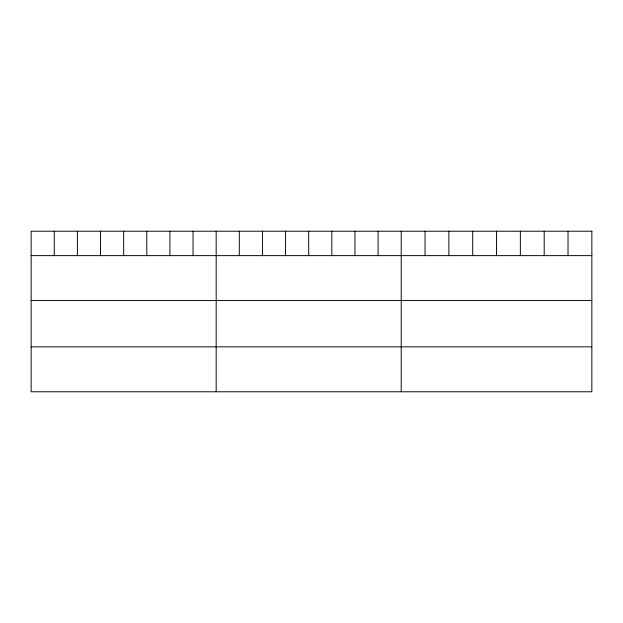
<?xml version="1.0" encoding="UTF-8"?>
<svg xmlns="http://www.w3.org/2000/svg" width="623" height="623" viewBox="0 0 623 623"><rect width="100%" height="100%" fill="white"/><g stroke="black" fill="none" stroke-linecap="round" stroke-linejoin="round"><path stroke-width="0.93" d="M31.15 255.625L591.85 255.625M31.15 300.559L591.85 300.559M31.15 346.847L591.85 346.847M568.02 231.219L568.02 255.625M544.191 231.219L544.191 255.625M520.361 231.219L520.361 255.625M496.531 231.219L496.531 255.625M472.701 231.219L472.701 255.625M448.872 231.219L448.872 255.625M425.042 231.219L425.042 255.625M401.212 231.219L401.212 391.781M378.083 231.219L378.083 255.625M354.954 231.219L354.954 255.625M331.825 231.219L331.825 255.625M308.697 231.219L308.697 255.625M285.568 231.219L285.568 255.625M262.439 231.219L262.439 255.625M239.31 231.219L239.31 255.625M216.181 231.219L216.181 391.781M193.052 231.219L193.052 255.625M169.923 231.219L169.923 255.625M146.794 231.219L146.794 255.625M123.666 231.219L123.666 255.625M100.537 231.219L100.537 255.625M77.408 231.219L77.408 255.625M54.279 231.219L54.279 255.625M591.85 231.219L31.15 231.219L31.15 391.781L591.85 391.781L591.85 231.219"/></g></svg>
